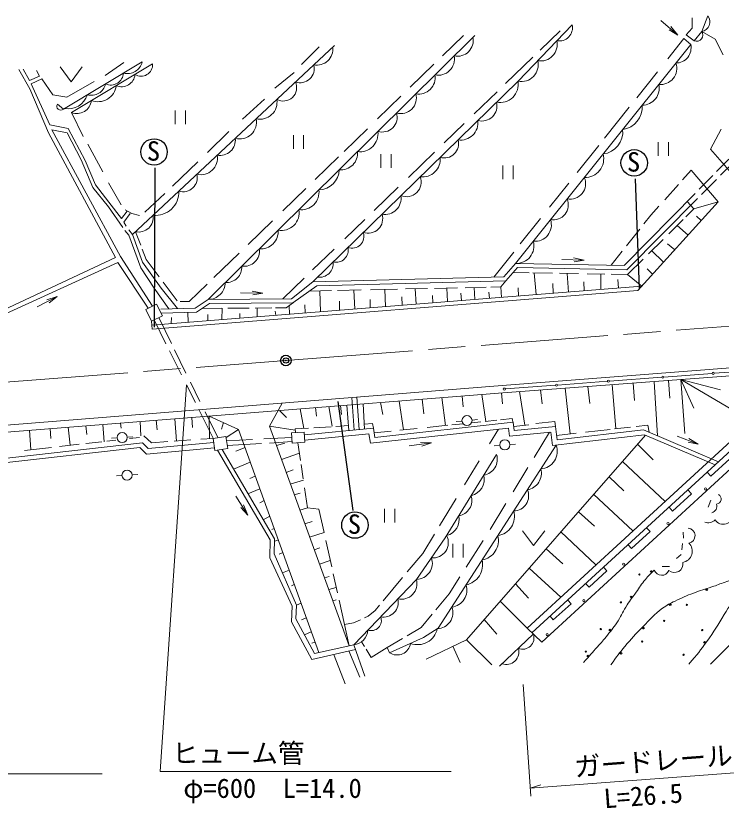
# Model space of a CAD drawing. Units: millimetres, scale not verified. Extents: x 40000 to 680000, y 20000 to 380000.
# Drawn here: x 342984 to 409633, y 239373 to 314224 of the extents above; entities that cross this region are included whole.
import ezdxf
from ezdxf.enums import TextEntityAlignment as Align

# ---------------------------------------------------------------- set-up
doc = ezdxf.new("R2010")
doc.units = ezdxf.units.MM
doc.header["$LTSCALE"] = 1000
doc.header["$PDMODE"] = 32
doc.header["$PDSIZE"] = 500
doc.linetypes.add('CHAIN', pattern=[18.5, 12, -1.5, 3.5, -1.5])
for name, color, linetype, lineweight in [('M-BGD', 7, 'Continuous', 13), ('M-BMK', 2, 'CHAIN', 13), ('M-BMK-SRVR', 3, 'Continuous', 25), ('M-STR-HTXT', 7, 'Continuous', 13), ('M-TTL-BAND', 7, 'Continuous', 25)]:
    doc.layers.add(name, color=color, linetype=linetype, lineweight=lineweight)
doc.styles.add('ＭＳ ゴシック', font='')
doc.styles.get('ＭＳ ゴシック').set_extended_font_data('MS Gothic')

msp = doc.modelspace()

# ---------------------------------------------------------------- linework, layer by layer
at = {"layer": 'M-BGD'}
for p, q in [((403946, 313786), (405553, 312402)), ((406907, 314035), (406907, 313047)), ((407792, 312753), (408379, 314224)), ((390443, 308048), (395553, 313379)), ((405553, 312402), (404712, 312894)), ((405553, 312402), (404892, 313203)), ((406907, 313047), (406339, 312437)), ((361162, 287437), (386355, 312367)), ((385275, 312367), (383303, 310454)), ((392523, 310984), (394423, 312819)), ((406339, 312437), (407096, 311869)), ((407096, 311869), (407792, 312753)), ((409073, 312016), (407792, 312753)), ((354019, 293574), (373083, 311433)), ((390194, 290842), (406756, 311509)), ((406097, 312070), (404583, 310168)), ((406756, 311509), (406097, 312070)), ((409810, 310542), (409073, 312016)), ((369979, 309630), (371662, 311291)), ((389260, 307832), (391842, 310326)), ((343261, 309165), (344291, 307315)), ((344272, 308103), (343664, 309197)), ((347161, 309396), (348211, 307996)), ((354922, 309865), (347478, 305407)), ((348211, 307996), (349261, 309396)), ((355911, 309676), (348235, 305092)), ((351410, 308604), (353198, 309802)), ((382488, 309663), (380245, 307485)), ((345216, 308524), (344272, 308103)), ((344926, 309057), (345216, 308524)), ((367456, 307380), (369285, 308873)), ((403604, 308939), (401655, 306490)), ((344445, 307790), (345445, 308286)), ((346192, 303933), (344445, 307790)), ((345445, 308286), (346482, 306762)), ((347800, 306538), (350380, 308024)), ((371046, 289107), (390443, 308048)), ((344291, 307315), (346079, 303172)), ((386298, 304971), (388460, 307059)), ((346482, 306762), (347800, 306538)), ((364406, 304457), (366467, 306349)), ((379374, 306641), (377170, 304502)), ((347478, 305407), (346910, 305891)), ((400941, 305594), (398603, 302659)), ((348235, 305092), (349350, 302820)), ((358040, 305282), (358040, 303982)), ((359015, 303982), (359015, 305282)), ((347944, 303596), (346192, 303933)), ((383461, 302231), (385355, 304060)), ((346079, 303172), (352398, 291395)), ((347826, 303158), (346396, 303452)), ((352872, 291479), (346396, 303452)), ((349164, 300610), (347826, 303158)), ((349528, 300554), (347944, 303596)), ((361084, 301302), (363102, 303300)), ((376203, 303564), (373997, 301423)), ((408618, 301617), (409625, 303508)), ((369206, 302963), (369206, 301663)), ((370181, 301663), (370181, 302963)), ((349779, 302113), (351218, 299487)), ((398070, 301988), (396020, 299415)), ((403689, 302289), (403689, 300989)), ((404664, 300989), (404664, 302289)), ((373470, 300911), (371265, 298771)), ((377487, 301165), (377487, 299865)), ((378462, 299865), (378462, 301165)), ((380083, 298967), (382548, 301348)), ((411038, 298860), (408618, 301617)), ((350265, 297999), (349164, 300610)), ((350524, 298269), (349528, 300554)), ((357782, 298148), (360179, 300440)), ((409580, 299164), (410760, 300352)), ((388997, 300089), (388997, 298789)), ((389972, 298789), (389972, 300089)), ((405965, 298718), (406791, 299642)), ((409362, 296669), (406791, 299642)), ((407764, 297336), (409185, 298766)), ((351738, 296176), (350265, 297999)), ((351762, 296614), (350524, 298269)), ((351742, 298459), (352929, 296356)), ((370386, 297918), (368206, 295802)), ((376830, 295825), (379115, 298032)), ((395235, 298429), (393416, 296144)), ((404300, 296857), (405592, 298301)), ((355158, 295662), (357074, 297428)), ((352958, 295072), (351762, 296614)), ((400707, 290230), (407395, 296964)), ((401768, 288278), (409362, 296669)), ((407061, 295979), (406413, 296674)), ((409362, 296669), (407061, 295979)), ((353097, 294241), (351738, 296176)), ((353510, 295782), (352958, 295072)), ((353326, 295895), (353943, 295549)), ((402978, 295380), (403745, 296237)), ((406300, 295229), (407061, 295979)), ((353182, 294746), (353798, 295559)), ((353943, 295549), (354672, 295363)), ((374071, 293160), (375959, 294984)), ((392565, 295075), (390650, 292671)), ((402334, 294568), (402978, 295380)), ((404685, 293639), (406039, 294973)), ((407739, 294876), (407311, 295285)), ((353420, 294339), (353182, 294746)), ((367226, 294851), (364930, 292624)), ((406502, 293509), (405481, 294423)), ((353672, 293498), (353280, 293947)), ((354019, 293574), (353658, 294003)), ((354808, 290428), (353672, 293498)), ((354945, 290945), (354019, 293574)), ((354788, 292545), (354297, 293833)), ((400682, 292485), (401933, 294063)), ((402758, 291742), (404145, 293108)), ((405254, 292131), (404577, 292698)), ((355299, 291201), (354924, 292188)), ((371032, 290225), (373053, 292176)), ((399234, 290660), (400293, 291996)), ((404182, 290945), (403065, 292044)), ((352398, 291395), (338366, 284836)), ((355890, 286810), (352872, 291479)), ((356525, 289571), (355299, 291201)), ((364085, 291803), (361707, 289495)), ((390027, 291887), (388163, 289547)), ((394581, 291191), (396701, 291155)), ((396701, 291155), (395681, 291348)), ((400785, 289799), (402254, 291246)), ((338366, 284405), (352619, 290933)), ((352619, 290933), (355486, 286608)), ((356042, 288493), (354808, 290428)), ((356732, 288484), (354945, 290945)), ((389290, 289176), (390374, 290438)), ((390374, 290438), (400707, 290230)), ((396701, 291155), (395740, 290995)), ((389977, 289976), (391477, 289951)), ((391849, 289945), (393699, 289915)), ((392153, 287890), (391979, 289943)), ((394372, 289904), (396161, 289874)), ((395214, 288134), (395090, 289892)), ((396961, 289861), (398642, 289834)), ((398269, 288377), (398266, 289840)), ((399251, 289824), (400785, 289799)), ((402135, 288684), (400785, 289799)), ((403155, 289811), (402642, 290322)), ((358244, 287285), (356901, 289071)), ((368208, 287496), (370219, 289439)), ((371418, 288716), (389290, 289176)), ((388809, 288617), (389290, 289176)), ((393748, 288017), (393726, 288934)), ((396697, 288251), (396670, 289081)), ((399930, 288509), (399866, 289313)), ((355829, 285002), (402135, 288684)), ((355851, 284636), (401768, 288278)), ((357430, 286546), (356042, 288493)), ((358268, 286568), (356732, 288484)), ((361053, 288861), (359369, 287226)), ((366334, 288015), (365314, 288209)), ((369161, 287104), (371418, 288716)), ((370726, 288221), (372821, 288267)), ((371775, 286270), (371709, 288243)), ((373388, 288280), (375612, 288328)), ((375013, 286527), (374926, 288313)), ((376500, 288348), (379058, 288404)), ((377912, 286758), (377851, 288377)), ((379800, 288420), (381883, 288465)), ((380819, 286989), (380730, 288440)), ((382531, 288480), (384704, 288527)), ((383782, 287225), (383715, 288505)), ((385445, 288543), (387427, 288587)), ((386363, 287430), (386281, 288562)), ((387865, 288596), (388809, 288617)), ((388809, 288617), (388870, 287629)), ((390471, 287756), (390445, 288534)), ((345010, 286746), (346893, 287722)), ((346893, 287722), (345904, 287407)), ((346893, 287722), (346123, 287124)), ((364213, 288052), (366334, 288015)), ((366334, 288015), (365372, 287856)), ((376462, 286642), (376481, 287441)), ((379491, 286883), (379467, 287672)), ((382390, 287114), (382349, 287819)), ((385083, 287328), (385019, 288030)), ((387734, 287539), (387690, 288135)), ((356273, 287000), (355252, 286492)), ((356829, 285883), (356273, 287000)), ((359369, 287226), (358525, 287250)), ((360071, 286216), (361287, 287038)), ((361287, 287038), (369161, 287104)), ((368516, 286643), (369235, 287157)), ((368810, 286853), (368859, 286038)), ((370325, 286154), (370298, 286936)), ((373558, 286411), (373558, 287273)), ((355252, 286492), (355808, 285375)), ((356707, 286127), (360071, 286216)), ((359232, 286194), (359259, 285274)), ((360609, 286580), (362411, 286594)), ((361120, 286023), (361131, 285423)), ((362466, 286594), (362464, 285529)), ((363027, 286599), (365029, 286615)), ((364139, 286116), (364149, 285663)), ((365589, 286619), (367173, 286632)), ((365775, 286621), (365774, 285792)), ((367504, 286322), (367550, 285934)), ((367514, 286635), (368516, 286643)), ((355808, 285375), (356829, 285883)), ((355808, 285375), (355851, 284636)), ((356042, 285491), (357167, 283243)), ((356487, 285713), (357695, 283257)), ((357681, 285723), (357671, 285148)), ((357502, 282575), (358629, 280324)), ((357986, 282666), (359062, 280478)), ((408618, 252972), (437812, 282323)), ((414298, 281260), (388940, 279292)), ((417880, 280788), (391292, 256383)), ((418955, 280870), (391756, 255940)), ((420939, 281023), (392680, 255057)), ((414088, 280839), (408983, 280456)), ((413942, 280484), (388993, 278610)), ((404015, 280083), (399079, 279712)), ((408783, 280441), (404214, 280098)), ((388940, 279292), (333739, 274885)), ((359111, 279361), (359950, 277685)), ((359483, 279620), (360376, 277805)), ((393969, 279328), (389239, 278973)), ((398880, 279697), (394168, 279343)), ((397046, 279215), (397214, 277600)), ((399328, 279386), (399668, 275220)), ((401321, 279536), (401434, 277895)), ((403311, 279686), (403604, 274556)), ((404659, 279787), (404784, 278105)), ((405823, 279874), (406193, 274754)), ((405823, 279874), (412543, 275889)), ((405823, 279874), (407056, 277152)), ((405823, 279874), (409558, 278897)), ((388993, 278610), (333804, 274248)), ((387030, 278455), (387401, 275914)), ((388868, 278600), (388982, 277573)), ((390582, 278729), (391095, 275541)), ((392576, 278879), (392727, 277558)), ((394901, 279054), (395354, 274728)), ((374730, 278158), (374965, 275097)), ((375199, 278195), (375413, 275141)), ((377452, 277698), (377658, 276576)), ((379203, 277836), (379611, 275110)), ((381377, 278008), (381546, 276622)), ((383229, 278154), (383594, 275521)), ((385163, 278307), (385248, 277281)), ((360300, 276986), (361639, 274311)), ((366939, 275446), (368159, 277633)), ((369847, 277097), (370201, 275251)), ((371303, 277212), (371397, 276396)), ((372559, 277311), (372868, 275462)), ((373666, 277399), (373751, 276566)), ((374262, 277446), (374442, 275046)), ((375802, 277567), (375925, 275192)), ((359620, 276289), (359667, 275333)), ((360864, 276811), (362063, 274375)), ((364031, 275142), (361242, 276417)), ((361242, 276417), (361274, 274283)), ((367902, 276943), (368562, 276292)), ((349603, 275497), (349677, 274684)), ((351200, 275623), (351346, 273992)), ((352875, 275755), (352921, 275268)), ((354719, 275901), (354791, 274554)), ((356250, 276022), (356330, 275121)), ((358021, 276162), (358163, 274058)), ((362591, 275800), (362433, 275173)), ((373210, 275437), (374407, 275511)), ((376702, 275721), (375901, 275656)), ((376776, 275276), (376702, 275721)), ((381841, 275340), (383794, 275542)), ((384170, 275581), (385240, 275691)), ((385140, 275944), (384607, 275897)), ((386042, 275774), (386936, 275866)), ((386623, 276075), (386090, 276028)), ((387325, 275906), (388425, 276020)), ((388781, 276056), (389895, 276171)), ((389895, 276171), (389987, 275733)), ((390029, 275417), (391469, 275585)), ((392113, 275697), (393908, 275907)), ((393908, 275907), (393994, 275440)), ((401598, 275441), (402709, 275567)), ((402709, 275567), (402842, 274881)), ((344264, 275075), (344397, 273223)), ((346230, 275230), (346293, 274310)), ((347937, 275365), (348113, 273650)), ((364031, 275142), (362844, 274391)), ((371613, 254066), (364031, 275142)), ((374477, 254714), (366939, 275446)), ((369387, 275096), (366939, 275446)), ((370237, 274901), (369033, 274826)), ((369033, 274826), (369093, 273858)), ((369377, 275200), (370645, 275279)), ((369410, 274849), (369377, 275200)), ((370298, 273934), (370237, 274901)), ((370285, 274134), (376351, 274731)), ((371149, 275310), (372771, 275410)), ((376351, 274731), (376482, 273843)), ((376482, 273843), (389542, 275285)), ((376843, 274825), (378436, 274989)), ((379283, 275077), (380893, 275243)), ((387737, 273784), (388586, 275180)), ((389542, 275285), (389644, 274500)), ((389644, 274500), (393551, 274893)), ((393409, 274878), (391955, 272498)), ((393551, 274893), (393692, 273631)), ((394089, 274583), (395930, 274793)), ((396809, 274894), (399135, 275159)), ((399559, 275208), (401077, 275381)), ((351102, 273993), (349609, 273821)), ((352427, 274145), (351571, 274046)), ((352557, 274351), (352023, 274317)), ((354043, 274444), (353509, 274410)), ((354671, 274402), (353713, 274292)), ((355799, 273888), (355084, 274546)), ((357349, 274000), (355799, 273888)), ((359530, 274157), (357935, 274042)), ((361618, 274308), (360464, 274225)), ((362829, 274490), (361618, 274308)), ((361618, 274308), (361790, 273164)), ((362829, 274490), (363001, 273345)), ((362892, 274068), (365333, 274201)), ((366423, 274261), (369059, 274405)), ((366953, 273867), (369084, 274000)), ((385566, 255281), (402486, 274603)), ((393692, 273631), (402383, 274647)), ((402383, 274647), (409065, 271805)), ((405483, 274520), (407463, 273761)), ((407463, 273761), (406571, 274291)), ((330768, 270745), (354707, 273446)), ((346356, 273448), (343790, 273153)), ((348978, 273749), (347099, 273533)), ((354707, 273446), (355324, 272829)), ((355324, 272829), (361753, 273410)), ((363001, 273345), (361790, 273164)), ((362960, 273619), (366186, 273820)), ((364643, 273441), (363767, 273085)), ((367604, 273619), (368400, 273849)), ((369093, 273858), (370298, 273934)), ((369889, 272228), (369645, 273893)), ((380159, 273616), (382264, 273873)), ((382264, 273873), (381227, 273924)), ((382264, 273873), (381334, 273582)), ((382902, 256379), (394036, 273671)), ((388716, 273654), (388182, 273612)), ((390200, 273771), (389666, 273729)), ((401738, 273749), (403199, 272273)), ((407463, 273761), (406505, 273939)), ((362039, 273201), (367010, 264710)), ((368079, 272312), (369787, 272925)), ((383559, 264906), (388417, 272792)), ((365139, 272064), (363552, 271409)), ((370144, 270496), (369945, 271852)), ((385380, 269915), (386760, 272180)), ((400301, 272108), (404339, 268358)), ((410446, 272363), (408673, 270746)), ((368530, 271071), (369194, 271328)), ((391379, 271556), (389966, 269242)), ((408326, 271127), (408673, 270746)), ((353014, 270805), (352480, 270771)), ((354500, 270899), (353966, 270865)), ((365613, 270745), (365082, 270531)), ((368922, 269993), (370163, 270367)), ((399048, 270677), (400424, 269340)), ((366050, 269531), (364915, 269080)), ((370549, 267739), (370270, 269640)), ((363765, 268852), (364893, 267056)), ((369290, 268981), (369853, 269127)), ((397592, 269014), (401294, 265563)), ((406841, 269077), (405046, 267441)), ((406499, 269453), (406841, 269077)), ((364893, 267056), (364498, 268016)), ((366449, 268422), (366037, 268203)), ((383021, 266041), (384601, 268635)), ((389293, 268141), (387799, 265696)), ((408403, 267817), (408656, 268462)), ((364893, 267056), (364234, 267774)), ((370549, 267739), (369816, 267534)), ((371622, 267633), (370549, 267739)), ((372112, 265415), (371622, 267633)), ((377810, 267646), (377810, 266346)), ((378785, 266346), (378785, 267646)), ((396147, 267364), (397679, 266028)), ((404708, 267812), (405046, 267441)), ((366978, 266950), (366369, 266597)), ((367396, 265790), (367168, 265689)), ((370289, 266233), (370989, 266463)), ((402584, 265865), (402917, 265500)), ((370744, 264981), (372112, 265415)), ((381438, 263442), (382550, 265267)), ((390859, 265581), (391909, 264181)), ((391909, 264181), (392959, 265581)), ((394485, 265467), (397792, 262349)), ((402917, 265500), (401166, 263905)), ((406060, 264869), (406041, 265449)), ((367010, 264710), (366982, 263009)), ((367782, 264716), (367408, 264577)), ((372828, 262175), (372279, 264659)), ((380836, 260984), (383559, 264906)), ((384289, 264345), (384289, 263045)), ((385264, 263045), (385264, 264345)), ((387148, 264674), (385526, 262129)), ((400838, 264264), (401166, 263905)), ((405919, 263785), (405966, 264365)), ((368213, 263517), (367859, 263353)), ((371177, 263791), (371718, 263967)), ((393097, 263882), (394682, 262463)), ((366982, 263009), (369091, 258459)), ((371680, 262408), (372697, 262767)), ((379969, 261686), (381438, 263442)), ((405415, 262944), (405863, 263346)), ((391480, 262035), (394488, 259317)), ((398516, 262136), (398837, 261783)), ((404069, 262205), (404760, 262215)), ((368812, 261853), (368173, 261591)), ((372147, 261123), (372601, 261247)), ((373369, 259730), (372978, 261498)), ((398837, 261783), (397146, 260241)), ((369297, 260504), (369018, 260371)), ((374914, 254813), (380836, 260984)), ((377691, 258962), (379524, 261153)), ((384949, 261224), (383919, 259608)), ((390186, 260557), (391433, 259214)), ((396829, 260589), (397146, 260241)), ((372545, 260028), (373261, 260216)), ((372935, 258957), (373268, 259051)), ((374477, 254714), (373522, 259035)), ((383919, 259608), (382681, 258116)), ((395132, 259034), (395445, 258691)), ((369091, 258459), (369035, 256982)), ((369934, 258733), (369494, 258540)), ((376935, 258058), (377340, 258543)), ((388749, 258917), (391292, 256383)), ((395445, 258691), (393773, 257166)), ((375943, 257346), (376276, 257497)), ((376276, 257497), (376935, 258058)), ((382329, 257692), (381301, 256454)), ((393464, 257505), (393773, 257166)), ((369035, 256982), (370955, 253432)), ((370433, 257346), (369981, 257153)), ((374033, 256723), (374888, 256866)), ((374888, 256866), (375555, 257170)), ((387240, 257193), (388437, 255807)), ((370905, 256034), (370255, 255759)), ((381301, 256454), (379953, 255661)), ((381510, 255485), (382902, 256379)), ((391292, 256383), (392680, 255057)), ((379531, 255412), (378084, 254561)), ((378300, 254055), (381510, 255485)), ((381749, 253452), (385566, 255281)), ((385566, 255281), (387963, 252905)), ((391878, 255823), (388680, 252782)), ((371258, 255051), (370944, 254948)), ((374914, 254813), (375970, 251842)), ((375925, 254650), (375652, 255087)), ((378084, 254561), (376569, 253615)), ((378300, 254055), (378084, 254561)), ((384290, 254670), (384967, 253126)), ((370955, 253432), (375074, 254365)), ((373028, 253901), (373073, 253805)), ((373073, 253805), (374110, 251122)), ((374449, 254223), (375475, 251748)), ((376569, 253615), (376084, 254394))]:
    msp.add_line(p, q, dxfattribs=at)
at = {"layer": 'M-BGD', "lineweight": 25}
for p, q in [((356122, 299859), (356052, 284807)), ((401495, 298829), (401897, 288421)), ((374856, 267506), (373429, 277777))]:
    msp.add_line(p, q, dxfattribs=at)
for centre, radius in [((356043, 301364), 1250), ((401417, 300335), 1250), ((375029, 266114), 1250), ((403035, 261729), 71.6), ((408270, 260013), 71.6), ((401135, 259327), 71.6), ((404815, 258595), 71.6), ((399136, 256199), 71.6), ((402267, 256379), 71.6), ((408066, 255035), 71.6), ((397052, 253744), 71.6), ((400180, 254004), 71.6)]:
    msp.add_circle(centre, radius, dxfattribs=at)
at = {"layer": 'M-BGD'}
for centre, radius in [((404115, 280090), 100), ((408883, 280448), 100), ((394068, 279336), 100), ((398979, 279704), 100), ((389140, 278965), 100), ((385615, 275986), 477), ((353033, 274380), 477), ((389191, 273691), 477), ((353490, 270835), 477), ((408148, 269530), 103), ((404616, 266261), 103), ((400424, 262425), 103), ((401902, 261451), 60.5), ((396654, 258976), 103), ((400164, 258815), 60.5), ((406396, 258577), 60.5), ((404251, 257063), 60.5), ((398253, 256287), 60.5), ((407847, 256201), 60.5), ((393187, 255766), 103), ((402169, 255107), 60.5), ((396843, 254159), 60.5), ((406080, 253866), 60.5)]:
    msp.add_circle(centre, radius, dxfattribs=at)
for centre, radius, start, end in [((407664, 313657), 913, 278.11918, 38.38617), ((394328, 313102), 1256, 259.64638, 12.77664), ((384712, 311900), 1496, 258.10456, 11.2945), ((407328, 312403), 582, 246.54621, 37.05324), ((392589, 311514), 1554, 259.31974, 13.10329), ((405361, 311194), 1431, 269.85976, 12.72333), ((371444, 311055), 1489, 257.67371, 8.59111), ((382884, 310152), 1545, 258.81558, 10.58348), ((390757, 309607), 1590, 258.60004, 13.82298), ((353527, 310196), 1434, 255.16417, 346.66809), ((354809, 309619), 1104, 238.72209, 2.9743), ((369851, 309231), 1327, 250.12778, 16.13704), ((403913, 309263), 1528, 263.48432, 19.09877), ((351953, 308898), 1210, 246.01033, 355.82192), ((352982, 308784), 1258, 246.65134, 355.04504), ((381061, 308379), 1545, 259.8217, 9.57736), ((350108, 308108), 1389, 254.96069, 346.87157), ((368252, 307444), 1267, 241.12846, 25.13635), ((388728, 307766), 1738, 259.28878, 9.35052), ((402200, 307375), 1583, 269.07684, 13.50625), ((350736, 307874), 1764, 249.68311, 352.01327), ((347899, 307369), 1944, 259.89736, 341.9349), ((348747, 306380), 1386, 248.32448, 353.37191), ((366061, 306062), 1603, 256.48773, 9.77709), ((379360, 306469), 1480, 254.14107, 15.25799), ((347225, 305685), 376, 146.83332, 312.31452), ((387007, 305723), 1438, 255.16064, 13.47866), ((400033, 305615), 2149, 277.84941, 4.73367), ((377618, 304643), 1397, 252.66959, 16.72947), ((364151, 304171), 1571, 254.03546, 12.22936), ((385020, 304119), 1633, 261.09438, 7.54492), ((375499, 303098), 1716, 262.33538, 7.06368), ((398237, 303262), 2101, 276.47216, 6.11092), ((362272, 302488), 1457, 259.45561, 6.80921), ((383468, 302143), 1348, 253.02841, 15.61088), ((360477, 300770), 1555, 255.70483, 10.55999), ((373721, 301236), 1557, 263.46116, 5.9379), ((396786, 300709), 1751, 267.17172, 15.41136), ((381426, 300668), 1659, 262.22758, 6.41171), ((371570, 299760), 1975, 271.45146, 357.9476), ((358788, 298949), 1342, 252.72413, 13.54069), ((379894, 298534), 1397, 248.09623, 20.54306), ((395356, 298372), 1466, 258.96873, 23.61435), ((356191, 297575), 2200, 263.87118, 2.39364), ((369965, 297570), 1669, 261.97092, 7.42814), ((377868, 296990), 1524, 259.31153, 9.32777), ((393765, 296374), 1425, 259.48751, 23.09557), ((368087, 295619), 1671, 259.13201, 10.26705), ((354595, 295178), 1378, 257.48238, 8.78244), ((376271, 295071), 1381, 250.85111, 17.78819), ((392044, 294473), 1544, 263.66767, 18.91541), ((366128, 293859), 1649, 265.25249, 4.14657), ((374767, 293396), 1114, 249.24219, 19.3971), ((390294, 292484), 1645, 266.52361, 16.05947), ((364555, 292012), 1451, 261.30887, 8.09019), ((373234, 292105), 1165, 256.27714, 12.36215), ((362882, 290482), 1457, 265.64205, 3.75701), ((371674, 290818), 1293, 261.75582, 6.88347), ((361179, 289030), 1593, 269.42034, 359.97872), ((392486, 273079), 1659, 273.55356, 20.89367), ((386927, 272354), 1554, 280.34953, 16.38433), ((391074, 271007), 1571, 279.06664, 15.38058), ((385629, 270464), 1618, 283.83712, 12.89674), ((384594, 268456), 1487, 279.66403, 17.06983), ((390010, 268881), 1432, 270.8039, 23.64332), ((409149, 268581), 481, 276.42696, 62.49467), ((408600, 267902), 635, 282.68958, 18.45551), ((388256, 266943), 1845, 278.53055, 15.91668), ((383284, 266663), 1594, 284.901, 11.83286), ((408425, 267180), 850, 246.66024, 317.86931), ((409847, 267144), 954, 213.99149, 358.26366), ((406458, 265113), 707, 280.00348, 85.72133), ((382410, 264460), 1444, 263.75041, 27.33036), ((386721, 264655), 1866, 280.06181, 14.38541), ((405827, 263650), 1074, 280.32873, 45.46581), ((380811, 262513), 1530, 270.93844, 19.51166), ((385136, 262385), 1959, 281.71005, 12.73717), ((405210, 262456), 821, 230.53283, 9.60433), ((404009, 262109), 737, 199.40611, 337.08708), ((379408, 260588), 1482, 256.88075, 15.47245), ((383964, 259991), 1641, 277.58353, 16.8637), ((377737, 258804), 1378, 258.03965, 14.31355), ((382766, 257831), 1512, 271.68761, 20.65672), ((376570, 257093), 953, 249.91184, 22.44136), ((374799, 256253), 1445, 274.55246, 357.80074), ((380946, 256727), 1908, 249.65395, 347.6742), ((390880, 255455), 1064, 246.86338, 20.24525), ((379010, 255127), 1286, 236.44773, 351.57007), ((389343, 254123), 1174, 249.58535, 17.52328)]:
    msp.add_arc(centre, radius, start, end, dxfattribs=at)
for points, knots in [([(403314, 261864), (402903, 261472), (402780, 261347), (402473, 260984), (402094, 260538), (401944, 260240), (401603, 259765), (401270, 259298), (401057, 259055), (400748, 258573), (400384, 258005), (400262, 257638), (399893, 257073), (399531, 256519), (399295, 256231), (398883, 255713), (398533, 255272), (398314, 255043), (397944, 254619), (397432, 254032), (397262, 253848), (396612, 253133)], [0, 0, 0, 0, 1, 1, 1, 2, 2, 2, 3, 3, 3, 4, 4, 4, 5, 5, 5, 6, 6, 6, 7, 7, 7, 7]), ([(399206, 252923), (399820, 253759), (399995, 253992), (400538, 254647), (401163, 255403), (401536, 255809), (402220, 256512), (402920, 257231), (403298, 257659), (404099, 258264), (404521, 258584), (404805, 258696), (405277, 258937), (405940, 259277), (406332, 259428), (407029, 259694), (407692, 259948), (408082, 260037), (408753, 260269), (409243, 260439), (409505, 260571), (410001, 260718), (410477, 260859), (410936, 261206), (411235, 261026), (411504, 260865), (411255, 260316), (411123, 259891), (410829, 258945), (410425, 258511), (409917, 257662), (409313, 256651), (408979, 256079), (408291, 255124), (407662, 254251), (407421, 253959), (406580, 252965)], [0, 0, 0, 0, 1, 1, 1, 2, 2, 2, 3, 3, 3, 4, 4, 4, 5, 5, 5, 6, 6, 6, 7, 7, 7, 8, 8, 8, 9, 9, 9, 10, 10, 10, 11, 11, 11, 12, 12, 12, 12])]:
    msp.add_open_spline(points, degree=3, knots=knots, dxfattribs=at)
at = {"layer": 'M-BMK'}
for p, q in [((368505, 281667), (468867, 289424)), ((323146, 278161), (368505, 281667))]:
    msp.add_line(p, q, dxfattribs=at)
at = {"layer": 'M-BMK-SRVR'}
msp.add_circle((368505, 281667), 500, dxfattribs=at)
msp.add_point((368505, 281667), dxfattribs=at)
at = {"layer": 'M-STR-HTXT'}
for p, q in [((359111, 279361), (356632, 242835)), ((390923, 251044), (391651, 240516)), ((323628, 242622), (351128, 242622)), ((356632, 242835), (384132, 242835)), ((391600, 241251), (414783, 243006)), ((391600, 241251), (392578, 241575))]:
    msp.add_line(p, q, dxfattribs=at)
at = {"layer": 'M-TTL-BAND', "lineweight": 13}
for p, q in [((409201, 299509), (410346, 300674)), ((407559, 297840), (408846, 299148)), ((400502, 290662), (407170, 297443)), ((389102, 289572), (390194, 290842)), ((390194, 290842), (400544, 290633)), ((369031, 287503), (371046, 289107)), ((371046, 289107), (389102, 289572)), ((359944, 286613), (361162, 287437)), ((361162, 287437), (369031, 287503)), ((356697, 286527), (359944, 286613)), ((376906, 274393), (389974, 275836)), ((389974, 275836), (390077, 275046)), ((370254, 274633), (376776, 275276)), ((376776, 275276), (376906, 274393)), ((390077, 275046), (393994, 275440)), ((393994, 275440), (394135, 274166)), ((394135, 274166), (402282, 275119)), ((402282, 275119), (409384, 272098)), ((330980, 271171), (354954, 273876)), ((354954, 273876), (355481, 273349)), ((355481, 273349), (361678, 273909)), ((362465, 273265), (367412, 264816)), ((367412, 264816), (367388, 263403)), ((367388, 263403), (369494, 258540)), ((369494, 258540), (369445, 257255)), ((369445, 257255), (371219, 253977)), ((371219, 253977), (374914, 254813))]:
    msp.add_line(p, q, dxfattribs=at)

# ---------------------------------------------------------------- texts
at = {"layer": 'M-BGD', "style": 'ＭＳ ゴシック'}
for p in [(355365, 299991), (400738, 298961), (374350, 264740)]:
    msp.add_text('S', height=1833, dxfattribs=at).set_placement(p, align=Align.BOTTOM_LEFT)
at = {"layer": 'M-STR-HTXT', "style": 'ＭＳ ゴシック'}
for s, p in [('ヒューム管', (357746, 243097)), ('φ=600  L=14.0', (358813, 239791))]:
    msp.add_text(s, height=1833, dxfattribs=at).set_placement(p, align=Align.BOTTOM_LEFT)
for s, p in [('ガードレール', (395862, 241798)), ('L=26.5', (398651, 238806))]:
    msp.add_text(s, height=1833, rotation=4.329, dxfattribs=at).set_placement(p, align=Align.BOTTOM_LEFT)

doc.saveas('drawing.dxf')
